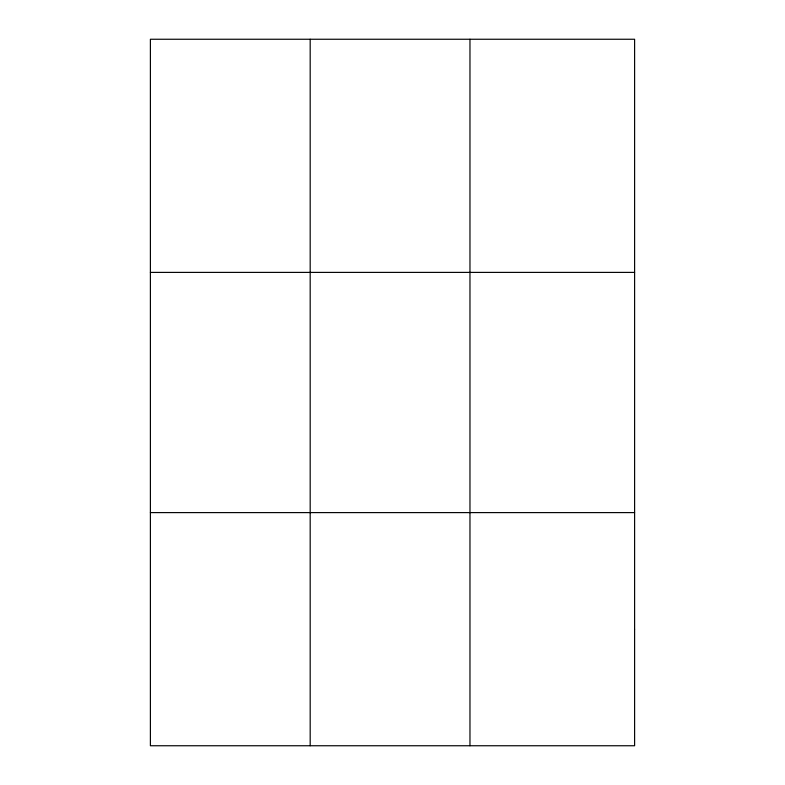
<?xml version="1.0" encoding="UTF-8"?>
<svg xmlns="http://www.w3.org/2000/svg" width="785" height="785" viewBox="0 0 785 785"><rect width="100%" height="100%" fill="white"/><g stroke="black" fill="none" stroke-linecap="round" stroke-linejoin="round"><path stroke-width="1.18" d="M310.183 39.25L310.183 745.75M469.97 39.25L469.97 745.75M150.396 272.395L634.604 272.395M150.396 512.605L634.604 512.605M634.604 629.178L634.604 745.75L150.396 745.75L150.396 39.25L634.604 39.25L634.604 629.178"/></g></svg>
